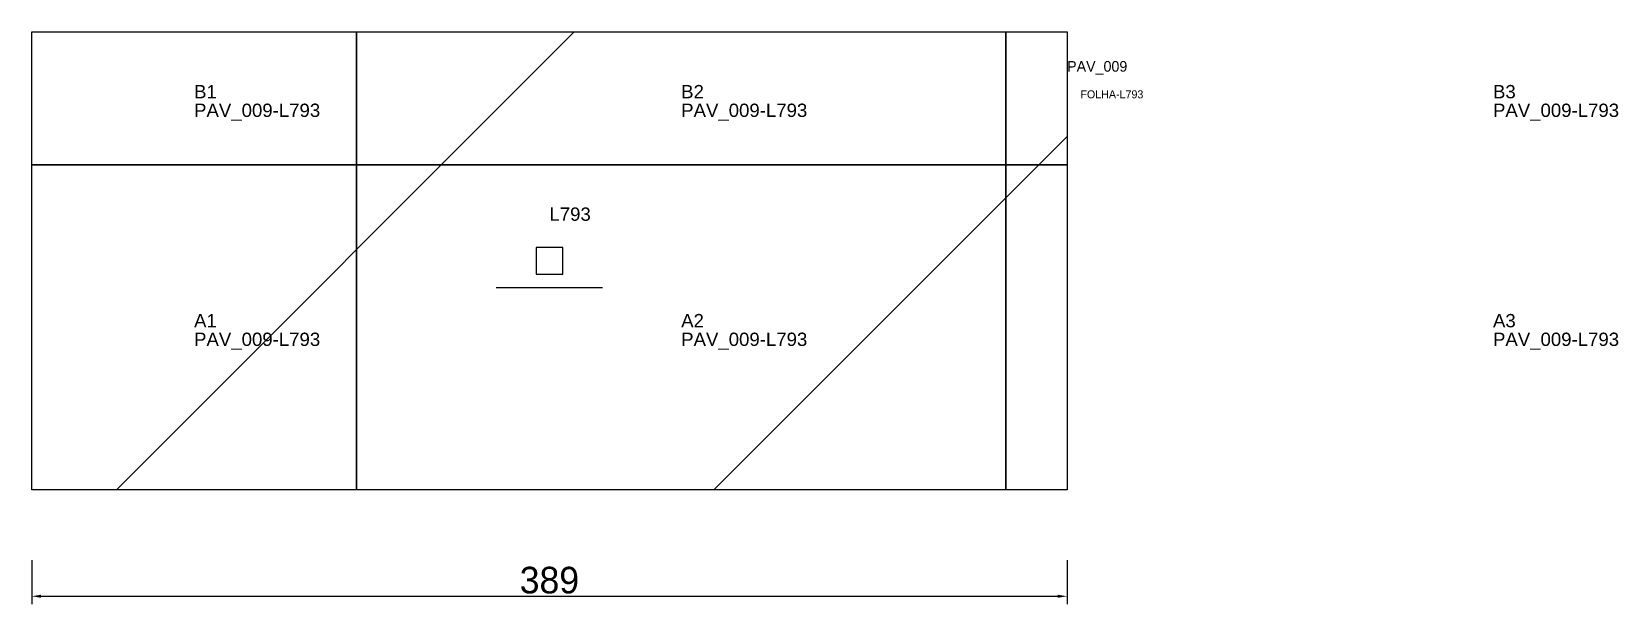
# Model space of a CAD drawing. Header units: metres. Extents: x 222 to 818, y -14 to 202.
import ezdxf

# ---------------------------------------------------------------- set-up
doc = ezdxf.new("R2010")
doc.units = ezdxf.units.M
for name, color, linetype in [('3', 3, 'CONTINUOUS'), ('AUX00', 7, 'CONTINUOUS'), ('COTA', 241, 'CONTINUOUS'), ('FOLHA', 255, 'CONTINUOUS'), ('Hachura', 251, 'CONTINUOUS'), ('NOMENCLATURA', 7, 'CONTINUOUS'), ('Nível', 160, 'CONTINUOUS'), ('Painéis', 200, 'CONTINUOUS'), ('Pilares', 5, 'CONTINUOUS'), ('SARR_2.2x7', 40, 'CONTINUOUS')]:
    doc.layers.add(name, color=color, linetype=linetype)
doc.styles.add('ARIAL', font='Arial.ttf')
doc.styles.add('STR_STANDARD', font='arial.ttf')
doc.dimstyles.new('EZ DXF', dxfattribs={"dimtxt": 10, "dimasz": 3.5, "dimexe": 3, "dimexo": 1.5, "dimgap": 1, "dimtad": 1, "dimdec": 1, "dimdsep": 46, "dimcen": 2.5, "dimazin": 3, "dimtfac": 1, "dimtmove": 0, "dimatfit": 3})

msp = doc.modelspace()

# ---------------------------------------------------------------- hatches: boundary and pattern name
at = {"layer": 'Hachura'}
h = msp.add_hatch(dxfattribs=at)
h.set_pattern_fill('ANSI31', scale=50)
h.paths.add_polyline_path([(611.2, 201.5), (611.2, 29.5), (581.2, 29.5), (222.2, 29.5), (222.2, 201.5), (331.7, 201.5)])
h = msp.add_hatch(dxfattribs=at)
h.set_pattern_fill('ANSI31', scale=50)
h.paths.add_polyline_path([(611.2, 201.5), (611.2, 29.5), (581.2, 29.5), (222.2, 29.5), (222.2, 201.5), (331.7, 201.5)])

# ---------------------------------------------------------------- linework, layer by layer
at = {"layer": '3'}
for points in [[(344.2, 29.5), (344.2, 201.5)], [(344.2, 29.5), (344.2, 201.5)], [(588.2, 29.5), (588.2, 201.5)], [(588.2, 29.5), (588.2, 201.5)], [(222.2, 151.5), (611.2, 151.5)], [(222.2, 151.5), (611.2, 151.5)]]:
    msp.add_lwpolyline(points, close=True, dxfattribs=at)
at = {"layer": 'Painéis', "color": 200}
for p, q in [((222.2, 29.5), (222.2, 201.5)), ((222.2, 201.5), (331.7, 201.5)), ((222.2, 29.5), (222.2, 201.5)), ((222.2, 201.5), (331.7, 201.5)), ((331.7, 201.5), (611.2, 201.5)), ((331.7, 201.5), (611.2, 201.5)), ((611.2, 201.5), (611.2, 29.5)), ((611.2, 201.5), (611.2, 29.5)), ((581.2, 29.5), (222.2, 29.5)), ((581.2, 29.5), (222.2, 29.5)), ((611.2, 29.5), (581.2, 29.5)), ((611.2, 29.5), (581.2, 29.5))]:
    msp.add_line(p, q, dxfattribs=at)
at = {"layer": 'Pilares'}
msp.add_lwpolyline([(411.7, 110.5), (421.7, 110.5), (421.7, 120.5), (411.7, 120.5)], close=True, dxfattribs=at)
msp.add_lwpolyline([(411.7, 110.5), (421.7, 110.5), (421.7, 120.5), (411.7, 120.5)], close=True, dxfattribs=at)
at = {"layer": 'SARR_2.2x7'}
msp.add_line((396.7, 105.5), (436.7, 105.5), dxfattribs=at)
msp.add_line((396.7, 105.5), (436.7, 105.5), dxfattribs=at)

# ---------------------------------------------------------------- texts
at = {"layer": '3', "style": 'STR_STANDARD'}
for s, p in [('B1', (283.2, 176.5)), ('B1', (283.2, 176.5)), ('B2', (466.2, 176.5)), ('B2', (466.2, 176.5)), ('B3', (771.2, 176.5)), ('B3', (771.2, 176.5)), ('A1', (283.2, 90.5)), ('A1', (283.2, 90.5)), ('A2', (466.2, 90.5)), ('A2', (466.2, 90.5)), ('A3', (771.2, 90.5)), ('A3', (771.2, 90.5))]:
    msp.add_text(s, height=5, dxfattribs=at).set_placement(p)
at = {"layer": 'AUX00', "style": 'STR_STANDARD'}
for p in [(283.2, 169.5), (283.2, 169.5), (466.2, 169.5), (466.2, 169.5), (771.2, 169.5), (771.2, 169.5), (283.2, 83.5), (283.2, 83.5), (466.2, 83.5), (466.2, 83.5), (771.2, 83.5), (771.2, 83.5)]:
    msp.add_text('PAV_009-L793', height=5, dxfattribs=at).set_placement(p)
at = {"layer": 'FOLHA'}
msp.add_text('FOLHA-L793', height=3, dxfattribs=at).set_placement((616.2, 176.5))
msp.add_text('FOLHA-L793', height=3, dxfattribs=at).set_placement((616.2, 176.5))
at = {"layer": 'NOMENCLATURA', "insert": (416.7, 135.5), "char_height": 5, "attachment_point": 1, "style": 'ARIAL'}
msp.add_mtext('L793', dxfattribs=at)
msp.add_mtext('L793', dxfattribs=at)
at = {"layer": 'Nível'}
msp.add_text('PAV_009', height=4, dxfattribs=at).set_placement((611.2, 186.5))
msp.add_text('PAV_009', height=4, dxfattribs=at).set_placement((611.2, 186.5))

# ---------------------------------------------------------------- dimensions: what is measured, and where the dimension line sits
at = {"layer": 'COTA'}
msp.add_linear_dim(base=(222.2, -10.5), p1=(222.2, 4.5), p2=(611.2, 4.5), dimstyle='EZ DXF', dxfattribs=at).render()
msp.add_linear_dim(base=(222.2, -10.5), p1=(222.2, 4.5), p2=(611.2, 4.5), dimstyle='EZ DXF', dxfattribs=at).render()

doc.saveas('drawing.dxf')
